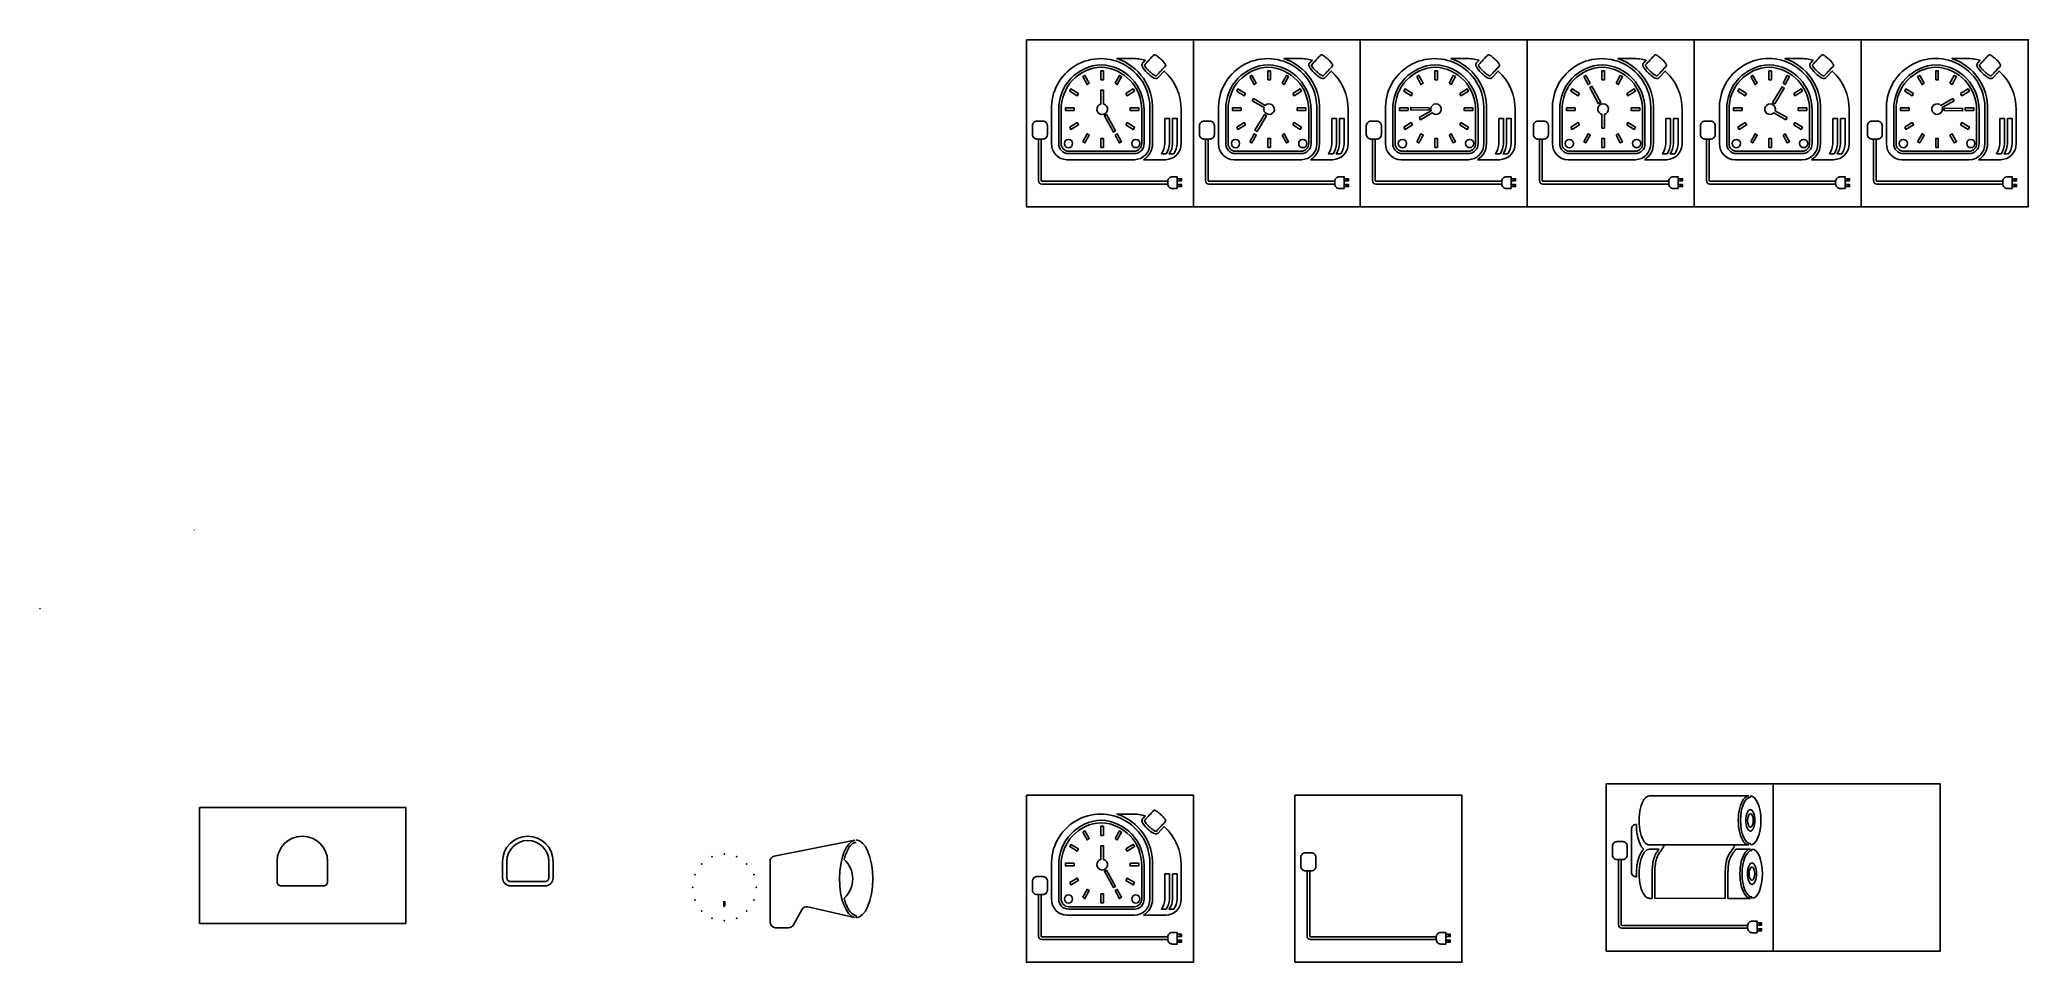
# Model space of a CAD drawing. Header units: millimetres. Extents: x 6673 to 22535, y -2 to 7357.
import ezdxf

# ---------------------------------------------------------------- set-up
doc = ezdxf.new("R2010")
doc.units = ezdxf.units.MM
doc.layers.get('0').update_dxf_attribs({"color": 3})
doc.layers.add('1', color=6, linetype='Continuous')
picture_1 = doc.add_image_def('image1.png', size_in_pixel=(1920, 1080))

msp = doc.modelspace()

# ---------------------------------------------------------------- linework, layer by layer
for points in [[(12498, 748), (12498, 802, -0.340589), (12531, 844), (13174, 972)], [(13089, 818, -0.441442), (13089, 508)], [(12498, 748), (12499, 318, 0.41397), (12543, 273), (12646, 273, 0.274563), (12685, 296), (12751, 417, -0.335461), (12799, 439), (13172, 354)]]:
    msp.add_lwpolyline(points, format="xyb")
msp.add_lwpolyline([(13185, 371), (13185, 353)])
at = {"color": 0, "linetype": 'Continuous', "lineweight": 0}
for centre in [(7902, 3445), (7902, 3445), (6674, 2818)]:
    msp.add_ellipse(centre, major_axis=(1, 0), ratio=1, dxfattribs=at)
for start_param, end_param in [(6.367705, 9.327789), (3.141593, 6.283185)]:
    msp.add_ellipse((13185, 663), major_axis=(0, 310), ratio=0.427627, start_param=start_param, end_param=end_param)
for points, knots in [([(13185, 954), (13183, 954), (13180, 954), (13175, 953), (13173, 953), (13168, 950), (13165, 949), (13159, 946), (13157, 944), (13151, 940), (13148, 937), (13142, 931), (13140, 928), (13132, 919), (13128, 913), (13120, 899), (13116, 892), (13109, 876), (13105, 867), (13102, 858), (13101, 857), (13101, 856), (13099, 850), (13097, 844), (13095, 838), (13093, 831), (13091, 825), (13089, 818)], [0, 0, 0, 0, 0.082508, 0.082508, 0.165017, 0.165017, 0.247525, 0.247525, 0.330034, 0.330034, 0.412542, 0.412542, 0.495051, 0.495051, 0.6174, 0.6174, 0.73975, 0.73975, 0.8621, 0.8621, 0.871441, 0.871441, 0.871441, 0.951094, 0.951094, 0.951094, 1.029169, 1.029169, 1.029169, 1.029169]), ([(13089, 508), (13091, 501), (13093, 495), (13095, 488), (13097, 482), (13099, 476), (13101, 470), (13102, 466), (13104, 463), (13109, 449), (13113, 440), (13122, 423), (13127, 415), (13135, 403), (13139, 398), (13147, 390), (13151, 386), (13158, 381), (13161, 379), (13167, 376), (13170, 374), (13175, 372), (13178, 372), (13182, 371), (13184, 371), (13185, 371)], [2.112425, 2.112425, 2.112425, 2.112425, 2.190498, 2.190498, 2.190498, 2.270152, 2.270152, 2.270152, 2.315586, 2.315586, 2.45559, 2.45559, 2.595595, 2.595595, 2.707526, 2.707526, 2.819458, 2.819458, 2.90979, 2.90979, 3.000123, 3.000123, 3.090456, 3.090456, 3.141555, 3.141555, 3.141555, 3.141555])]:
    msp.add_open_spline(points, degree=3, knots=knots)
at = {"layer": '1'}
for p, q in [((15778, 6797), (15778, 6529)), ((17110, 6797), (17110, 6529)), ((18442, 6797), (18442, 6529)), ((19774, 6797), (19774, 6529)), ((21107, 6797), (21107, 6529)), ((22439, 6797), (22439, 6529)), ((15477, 6400), (15655, 6400)), ((16809, 6400), (16987, 6400)), ((18142, 6400), (18319, 6400)), ((19474, 6400), (19651, 6400)), ((20806, 6400), (20983, 6400)), ((22138, 6400), (22315, 6400)), ((15778, 770), (15778, 502)), ((15477, 372), (15655, 372))]:
    msp.add_line(p, q, dxfattribs=at)
for points in [[(14543, 7357), (15875, 7357), (15875, 6025), (14543, 6025)], [(15875, 7357), (17207, 7357), (17207, 6025), (15875, 6025)], [(17207, 7357), (18539, 7357), (18539, 6025), (17207, 6025)], [(18539, 7357), (19871, 7357), (19871, 6025), (18539, 6025)], [(19871, 7357), (21203, 7357), (21203, 6025), (19871, 6025)], [(21203, 7357), (22535, 7357), (22535, 6025), (21203, 6025)], [(14993, 7063), (15027, 7000), (15045, 7011), (15010, 7073)], [(15138, 7037), (15138, 7109), (15158, 7109), (15158, 7037)], [(15251, 7011), (15285, 7073), (15302, 7063), (15268, 7000)], [(16325, 7063), (16359, 7000), (16377, 7011), (16342, 7073)], [(16470, 7037), (16470, 7109), (16490, 7109), (16490, 7037)], [(16583, 7011), (16617, 7073), (16634, 7063), (16600, 7000)], [(17657, 7063), (17691, 7000), (17709, 7011), (17674, 7073)], [(17802, 7037), (17802, 7109), (17822, 7109), (17822, 7037)], [(17915, 7011), (17949, 7073), (17967, 7063), (17932, 7000)], [(18989, 7063), (19024, 7000), (19041, 7011), (19006, 7073)], [(19134, 7037), (19134, 7109), (19154, 7109), (19154, 7037)], [(19247, 7011), (19281, 7073), (19299, 7063), (19264, 7000)], [(20321, 7063), (20356, 7000), (20373, 7011), (20338, 7073)], [(20466, 7037), (20466, 7109), (20486, 7109), (20486, 7037)], [(20579, 7011), (20613, 7073), (20631, 7063), (20596, 7000)], [(21653, 7063), (21688, 7000), (21705, 7011), (21670, 7073)], [(21798, 7037), (21798, 7109), (21818, 7109), (21818, 7037)], [(21911, 7011), (21945, 7073), (21963, 7063), (21928, 7000)], [(14959, 6929), (14899, 6965), (14889, 6947), (14949, 6911)], [(15336, 6929), (15396, 6965), (15406, 6947), (15346, 6911)], [(16291, 6929), (16231, 6965), (16221, 6947), (16281, 6911)], [(16668, 6929), (16728, 6965), (16738, 6947), (16678, 6911)], [(17623, 6929), (17564, 6965), (17554, 6947), (17613, 6911)], [(18000, 6929), (18060, 6965), (18070, 6947), (18010, 6911)], [(18955, 6929), (18896, 6965), (18886, 6947), (18945, 6911)], [(19332, 6929), (19392, 6965), (19402, 6947), (19342, 6911)], [(20288, 6929), (20228, 6965), (20218, 6947), (20278, 6911)], [(20664, 6929), (20724, 6965), (20734, 6947), (20674, 6911)], [(21620, 6929), (21560, 6965), (21550, 6947), (21610, 6911)], [(21996, 6929), (22056, 6965), (22066, 6947), (22006, 6911)], [(14924, 6814), (14855, 6814), (14855, 6793), (14924, 6793)], [(14889, 6660), (14899, 6642), (14959, 6678), (14949, 6696)], [(15336, 6678), (15346, 6696), (15406, 6660), (15396, 6642)], [(15371, 6814), (15440, 6814), (15440, 6793), (15371, 6793)], [(16256, 6814), (16187, 6814), (16187, 6793), (16256, 6793)], [(16221, 6660), (16231, 6642), (16291, 6678), (16281, 6696)], [(16668, 6678), (16678, 6696), (16738, 6660), (16728, 6642)], [(16703, 6814), (16772, 6814), (16772, 6793), (16703, 6793)], [(17588, 6814), (17519, 6814), (17519, 6793), (17588, 6793)], [(17554, 6660), (17564, 6642), (17623, 6678), (17613, 6696)], [(18000, 6678), (18010, 6696), (18070, 6660), (18060, 6642)], [(18035, 6814), (18104, 6814), (18104, 6793), (18035, 6793)], [(18921, 6814), (18851, 6814), (18851, 6793), (18921, 6793)], [(18886, 6660), (18896, 6642), (18955, 6678), (18945, 6696)], [(19332, 6678), (19342, 6696), (19402, 6660), (19392, 6642)], [(19367, 6814), (19436, 6814), (19436, 6793), (19367, 6793)], [(20253, 6814), (20184, 6814), (20184, 6793), (20253, 6793)], [(20218, 6660), (20228, 6642), (20288, 6678), (20278, 6696)], [(20664, 6678), (20674, 6696), (20734, 6660), (20724, 6642)], [(20699, 6814), (20768, 6814), (20768, 6793), (20699, 6793)], [(21585, 6814), (21516, 6814), (21516, 6793), (21585, 6793)], [(21550, 6660), (21560, 6642), (21620, 6678), (21610, 6696)], [(21996, 6678), (22006, 6696), (22066, 6660), (22056, 6642)], [(22031, 6814), (22100, 6814), (22100, 6793), (22031, 6793)], [(14993, 6544), (15027, 6607), (15045, 6596), (15010, 6534)], [(15138, 6498), (15138, 6570), (15158, 6570), (15158, 6498)], [(15251, 6596), (15285, 6534), (15302, 6544), (15268, 6607)], [(16325, 6544), (16359, 6607), (16377, 6596), (16342, 6534)], [(16470, 6498), (16470, 6570), (16490, 6570), (16490, 6498)], [(16583, 6596), (16617, 6534), (16634, 6544), (16600, 6607)], [(17657, 6544), (17691, 6607), (17709, 6596), (17674, 6534)], [(17802, 6498), (17802, 6570), (17822, 6570), (17822, 6498)], [(17915, 6596), (17949, 6534), (17967, 6544), (17932, 6607)], [(18989, 6544), (19024, 6607), (19041, 6596), (19006, 6534)], [(19134, 6498), (19134, 6570), (19154, 6570), (19154, 6498)], [(19247, 6596), (19281, 6534), (19299, 6544), (19264, 6607)], [(20321, 6544), (20356, 6607), (20373, 6596), (20338, 6534)], [(20466, 6498), (20466, 6570), (20486, 6570), (20486, 6498)], [(20579, 6596), (20613, 6534), (20631, 6544), (20596, 6607)], [(21653, 6544), (21688, 6607), (21705, 6596), (21670, 6534)], [(21798, 6498), (21798, 6570), (21818, 6570), (21818, 6498)], [(21911, 6596), (21945, 6534), (21963, 6544), (21928, 6607)], [(15745, 6248), (15781, 6248), (15781, 6232), (15745, 6232)], [(15745, 6186), (15781, 6186), (15781, 6202), (15745, 6202)], [(17078, 6248), (17114, 6248), (17114, 6232), (17078, 6232)], [(17078, 6186), (17114, 6186), (17114, 6202), (17078, 6202)], [(18410, 6248), (18446, 6248), (18446, 6232), (18410, 6232)], [(18410, 6186), (18446, 6186), (18446, 6202), (18410, 6202)], [(19742, 6248), (19778, 6248), (19778, 6232), (19742, 6232)], [(19742, 6186), (19778, 6186), (19778, 6202), (19742, 6202)], [(21074, 6248), (21110, 6248), (21110, 6232), (21074, 6232)], [(21074, 6186), (21110, 6186), (21110, 6202), (21074, 6202)], [(22406, 6248), (22442, 6248), (22442, 6232), (22406, 6232)], [(22406, 6186), (22442, 6186), (22442, 6202), (22406, 6202)], [(14543, 1330), (15875, 1330), (15875, -2), (14543, -2)], [(16685, 1330), (18017, 1330), (18017, -2), (16685, -2)], [(19169, 1420), (20501, 1420), (20501, 87), (19169, 87)], [(20501, 1420), (21833, 1420), (21833, 87), (20501, 87)], [(14993, 1036), (15027, 973), (15045, 984), (15010, 1046)], [(15138, 1010), (15138, 1082), (15158, 1082), (15158, 1010)], [(15251, 984), (15285, 1046), (15302, 1036), (15268, 973)], [(14959, 902), (14899, 938), (14889, 920), (14949, 884)], [(15336, 902), (15396, 938), (15406, 920), (15346, 884)], [(14924, 787), (14855, 787), (14855, 766), (14924, 766)], [(14889, 633), (14899, 614), (14959, 651), (14949, 669)], [(15336, 651), (15346, 669), (15406, 633), (15396, 614)], [(15371, 787), (15440, 787), (15440, 766), (15371, 766)], [(14993, 517), (15027, 579), (15045, 569), (15010, 506)], [(15138, 471), (15138, 543), (15158, 543), (15158, 471)], [(15251, 569), (15285, 506), (15302, 517), (15268, 579)], [(15745, 221), (15781, 221), (15781, 204), (15745, 204)], [(15745, 159), (15781, 159), (15781, 175), (15745, 175)], [(17888, 221), (17924, 221), (17924, 204), (17888, 204)], [(17888, 159), (17924, 159), (17924, 175), (17888, 175)], [(20372, 311), (20408, 311), (20408, 294), (20372, 294)], [(20372, 249), (20408, 249), (20408, 265), (20372, 265)]]:
    msp.add_lwpolyline(points, close=True, dxfattribs=at)
for points in [[(14744, 6797, -1.045174), (15528, 6797), (15528, 6529, -0.413726), (15405, 6400), (14867, 6400, -0.413726), (14744, 6529)], [(15482, 6797, 0.401708), (15142, 7158, 0.410899), (14801, 6797), (14801, 6529, 0.413791), (14879, 6449), (15405, 6449, 0.419115), (15482, 6529)], [(15463, 6797, 0.401054), (15142, 7139, 0.410362), (14821, 6797), (14821, 6529, 0.413726), (14879, 6468), (15405, 6468, 0.419874), (15463, 6529)], [(15477, 6400, 0.269108), (15549, 6529), (15549, 6797, 0.335512), (15266, 7207), (15386, 7207, -0.070451), (15491, 7193), (15471, 7172, 0.232601), (15465, 7151, 0.121367), (15475, 7130, 0.049096), (15522, 7079, 0.067028), (15563, 7051, 0.156137), (15582, 7049, 0.15986), (15595, 7056), (15643, 7107, -0.21235), (15778, 6797), (15778, 6529, -0.410509), (15655, 6400)], [(16076, 6797, -1.045174), (16860, 6797), (16860, 6529, -0.413726), (16737, 6400), (16200, 6400, -0.413726), (16076, 6529)], [(16814, 6797, 0.401708), (16474, 7158, 0.410899), (16134, 6797), (16134, 6529, 0.413791), (16211, 6449), (16737, 6449, 0.419115), (16814, 6529)], [(16795, 6797, 0.401054), (16474, 7139, 0.410362), (16153, 6797), (16153, 6529, 0.413726), (16211, 6468), (16737, 6468, 0.419874), (16795, 6529)], [(16809, 6400, 0.269108), (16881, 6529), (16881, 6797, 0.335512), (16598, 7207), (16718, 7207, -0.070451), (16823, 7193), (16803, 7172, 0.232601), (16797, 7151, 0.121367), (16807, 7130, 0.049096), (16854, 7079, 0.067028), (16895, 7051, 0.156137), (16914, 7049, 0.15986), (16927, 7056), (16975, 7107, -0.21235), (17110, 6797), (17110, 6529, -0.410509), (16987, 6400)], [(17408, 6797, -1.045174), (18192, 6797), (18192, 6529, -0.413726), (18069, 6400), (17532, 6400, -0.413726), (17408, 6529)], [(18146, 6797, 0.401708), (17806, 7158, 0.410899), (17466, 6797), (17466, 6529, 0.413791), (17543, 6449), (18069, 6449, 0.419115), (18146, 6529)], [(18127, 6797, 0.401054), (17806, 7139, 0.410362), (17485, 6797), (17485, 6529, 0.413726), (17543, 6468), (18069, 6468, 0.419874), (18127, 6529)], [(18142, 6400, 0.269108), (18213, 6529), (18213, 6797, 0.335512), (17930, 7207), (18050, 7207, -0.070451), (18155, 7193), (18135, 7172, 0.232601), (18129, 7151, 0.121367), (18139, 7130, 0.049096), (18186, 7079, 0.067028), (18227, 7051, 0.156137), (18246, 7049, 0.15986), (18259, 7056), (18307, 7107, -0.21235), (18442, 6797), (18442, 6529, -0.410509), (18319, 6400)], [(18740, 6797, -1.045174), (19524, 6797), (19524, 6529, -0.413726), (19401, 6400), (18864, 6400, -0.413726), (18740, 6529)], [(19478, 6797, 0.401708), (19138, 7158, 0.410899), (18798, 6797), (18798, 6529, 0.413791), (18875, 6449), (19401, 6449, 0.419115), (19478, 6529)], [(19459, 6797, 0.401054), (19138, 7139, 0.410362), (18817, 6797), (18817, 6529, 0.413726), (18875, 6468), (19401, 6468, 0.419874), (19459, 6529)], [(19474, 6400, 0.269108), (19545, 6529), (19545, 6797, 0.335512), (19262, 7207), (19382, 7207, -0.070451), (19487, 7193), (19468, 7172, 0.232601), (19461, 7151, 0.121367), (19471, 7130, 0.049096), (19518, 7079, 0.067028), (19559, 7051, 0.156137), (19578, 7049, 0.15986), (19591, 7056), (19640, 7107, -0.21235), (19774, 6797), (19774, 6529, -0.410509), (19651, 6400)], [(20072, 6797, -1.045174), (20857, 6797), (20857, 6529, -0.413726), (20733, 6400), (20196, 6400, -0.413726), (20072, 6529)], [(20811, 6797, 0.401708), (20470, 7158, 0.410899), (20130, 6797), (20130, 6529, 0.413791), (20207, 6449), (20733, 6449, 0.419115), (20811, 6529)], [(20791, 6797, 0.401054), (20470, 7139, 0.410362), (20149, 6797), (20149, 6529, 0.413726), (20207, 6468), (20733, 6468, 0.419874), (20791, 6529)], [(20806, 6400, 0.269108), (20877, 6529), (20877, 6797, 0.335512), (20594, 7207), (20714, 7207, -0.070451), (20819, 7193), (20800, 7172, 0.232601), (20793, 7151, 0.121367), (20803, 7130, 0.049096), (20850, 7079, 0.067028), (20891, 7051, 0.156137), (20910, 7049, 0.15986), (20923, 7056), (20972, 7107, -0.21235), (21107, 6797), (21107, 6529, -0.410509), (20983, 6400)], [(21404, 6797, -1.045174), (22189, 6797), (22189, 6529, -0.413726), (22065, 6400), (21528, 6400, -0.413726), (21404, 6529)], [(22143, 6797, 0.401708), (21802, 7158, 0.410899), (21462, 6797), (21462, 6529, 0.413791), (21539, 6449), (22065, 6449, 0.419115), (22143, 6529)], [(22123, 6797, 0.401054), (21802, 7139, 0.410362), (21481, 6797), (21481, 6529, 0.413726), (21539, 6468), (22065, 6468, 0.419874), (22123, 6529)], [(22138, 6400, 0.269108), (22210, 6529), (22210, 6797, 0.335512), (21926, 7207), (22046, 7207, -0.070451), (22151, 7193), (22132, 7172, 0.232601), (22126, 7151, 0.121367), (22135, 7130, 0.049096), (22182, 7079, 0.067028), (22223, 7051, 0.156137), (22242, 7049, 0.15986), (22255, 7056), (22304, 7107, -0.21235), (22439, 6797), (22439, 6529, -0.410509), (22315, 6400)], [(19108, 6847, -0.088793), (19126, 6857), (19054, 6986), (19037, 6976)], [(20496, 6856, -0.088793), (20513, 6846), (20589, 6972), (20572, 6982)], [(15158, 6955), (15138, 6955), (15138, 6845, 8.455357), (15158, 6845)], [(16354, 6888), (16344, 6870), (16439, 6816, 8.455357), (16449, 6833)], [(17676, 6736), (17686, 6719), (17781, 6774, 8.455357), (17771, 6791)], [(19134, 6652), (19154, 6652), (19154, 6762, 8.455357), (19134, 6762)], [(20602, 6719), (20612, 6736), (20517, 6791, 8.455357), (20507, 6774)], [(21944, 6870), (21934, 6888), (21839, 6833, 8.455357), (21849, 6816)], [(14674, 6708), (14627, 6708, 0.414214), (14591, 6672), (14591, 6601, 0.414214), (14627, 6565), (14674, 6565, 0.414214), (14711, 6601), (14711, 6672, 0.414214)], [(15183, 6760, -0.088793), (15166, 6750), (15237, 6621), (15254, 6631)], [(15647, 6729), (15647, 6529, -0.163335), (15620, 6448), (15658, 6448, 0.164047), (15685, 6529), (15685, 6729)], [(15709, 6729), (15709, 6529, -0.163335), (15682, 6448), (15719, 6448, 0.164047), (15746, 6529), (15746, 6729)], [(16007, 6708), (15960, 6708, 0.414214), (15923, 6672), (15923, 6601, 0.414214), (15960, 6565), (16007, 6565, 0.414214), (16043, 6601), (16043, 6672, 0.414214)], [(16459, 6751, -0.088793), (16442, 6761), (16366, 6635), (16383, 6625)], [(16979, 6729), (16979, 6529, -0.163335), (16952, 6448), (16990, 6448, 0.164047), (17017, 6529), (17017, 6729)], [(17041, 6729), (17041, 6529, -0.163335), (17014, 6448), (17051, 6448, 0.164047), (17078, 6529), (17078, 6729)], [(17339, 6708), (17292, 6708, 0.414214), (17255, 6672), (17255, 6601, 0.414214), (17292, 6565), (17339, 6565, 0.414214), (17375, 6601), (17375, 6672, 0.414214)], [(17756, 6795, -0.088793), (17756, 6814), (17609, 6817), (17609, 6797)], [(18311, 6729), (18311, 6529, -0.163335), (18285, 6448), (18322, 6448, 0.164047), (18349, 6529), (18349, 6729)], [(18373, 6729), (18373, 6529, -0.163335), (18346, 6448), (18383, 6448, 0.164047), (18410, 6529), (18410, 6729)], [(18671, 6708), (18624, 6708, 0.414214), (18588, 6672), (18588, 6601, 0.414214), (18624, 6565), (18671, 6565, 0.414214), (18707, 6601), (18707, 6672, 0.414214)], [(19644, 6729), (19644, 6529, -0.163335), (19617, 6448), (19654, 6448, 0.164047), (19681, 6529), (19681, 6729)], [(19705, 6729), (19705, 6529, -0.163335), (19678, 6448), (19715, 6448, 0.164047), (19742, 6529), (19742, 6729)], [(20003, 6708), (19956, 6708, 0.414214), (19920, 6672), (19920, 6601, 0.414214), (19956, 6565), (20003, 6565, 0.414214), (20039, 6601), (20039, 6672, 0.414214)], [(20976, 6729), (20976, 6529, -0.163335), (20949, 6448), (20986, 6448, 0.164047), (21013, 6529), (21013, 6729)], [(21037, 6729), (21037, 6529, -0.163335), (21010, 6448), (21047, 6448, 0.164047), (21074, 6529), (21074, 6729)], [(21335, 6708), (21288, 6708, 0.414214), (21252, 6672), (21252, 6601, 0.414214), (21288, 6565), (21335, 6565, 0.414214), (21371, 6601), (21371, 6672, 0.414214)], [(21864, 6812, -0.088793), (21863, 6792), (22011, 6790), (22011, 6810)], [(22308, 6729), (22308, 6529, -0.163335), (22281, 6448), (22318, 6448, 0.164047), (22345, 6529), (22345, 6729)], [(22369, 6729), (22369, 6529, -0.163335), (22342, 6448), (22379, 6448, 0.164047), (22406, 6529), (22406, 6729)], [(15707, 6264), (15745, 6264), (15745, 6171), (15707, 6171, -0.414214), (15671, 6207), (15671, 6228, -0.414214)], [(17039, 6264), (17078, 6264), (17078, 6171), (17039, 6171, -0.414214), (17003, 6207), (17003, 6228, -0.414214)], [(18371, 6264), (18410, 6264), (18410, 6171), (18371, 6171, -0.414214), (18335, 6207), (18335, 6228, -0.414214)], [(19704, 6264), (19742, 6264), (19742, 6171), (19704, 6171, -0.414214), (19667, 6207), (19667, 6228, -0.414214)], [(21036, 6264), (21074, 6264), (21074, 6171), (21036, 6171, -0.414214), (20999, 6207), (20999, 6228, -0.414214)], [(22368, 6264), (22406, 6264), (22406, 6171), (22368, 6171, -0.414214), (22332, 6207), (22332, 6228, -0.414214)], [(14744, 770, -1.045174), (15528, 770), (15528, 502, -0.413726), (15405, 372), (14867, 372, -0.413726), (14744, 502)], [(15482, 770, 0.401708), (15142, 1131, 0.410899), (14801, 770), (14801, 502, 0.413791), (14879, 421), (15405, 421, 0.419115), (15482, 502)], [(15463, 770, 0.401054), (15142, 1111, 0.410362), (14821, 770), (14821, 502, 0.413726), (14879, 441), (15405, 441, 0.419874), (15463, 502)], [(15477, 372, 0.269108), (15549, 502), (15549, 770, 0.335512), (15266, 1180), (15386, 1180, -0.070451), (15491, 1165), (15471, 1145, 0.232601), (15465, 1124, 0.121367), (15475, 1102, 0.049096), (15522, 1051, 0.067028), (15563, 1024, 0.156137), (15582, 1021, 0.15986), (15595, 1028), (15643, 1080, -0.21235), (15778, 770), (15778, 502, -0.410509), (15655, 372)], [(8566, 802), (8566, 639, 0.414214), (8598, 607), (8768, 607), (8937, 607, 0.414214), (8969, 639), (8969, 802, 1)], [(10365, 802), (10365, 671, 0.414214), (10428, 607), (10566, 607), (10704, 607, 0.414214), (10767, 671), (10767, 802, 1)], [(10399, 802), (10399, 671, 0.414214), (10428, 641), (10566, 641), (10704, 641, 0.414214), (10733, 671), (10733, 802, 1)], [(19301, 960), (19254, 960, 0.414214), (19218, 924), (19218, 853, 0.414214), (19254, 817), (19301, 817, 0.414214), (19337, 853), (19337, 924, 0.414214)], [(15158, 927), (15138, 927), (15138, 818, 8.455357), (15158, 818)], [(16817, 870), (16770, 870, 0.414214), (16733, 834), (16733, 763, 0.414214), (16770, 727), (16817, 727, 0.414214), (16853, 763), (16853, 834, 0.414214)], [(14674, 681), (14627, 681, 0.414214), (14591, 644), (14591, 573, 0.414214), (14627, 537), (14674, 537, 0.414214), (14711, 573), (14711, 644, 0.414214)], [(15183, 732, -0.088793), (15166, 723), (15237, 594), (15254, 603)], [(15647, 702), (15647, 502, -0.163335), (15620, 421), (15658, 421, 0.164047), (15685, 502), (15685, 702)], [(15709, 702), (15709, 502, -0.163335), (15682, 421), (15719, 421, 0.164047), (15746, 502), (15746, 702)], [(20334, 326), (20372, 326), (20372, 233), (20334, 233, -0.414214), (20297, 269), (20297, 290, -0.414214)], [(15707, 236), (15745, 236), (15745, 143), (15707, 143, -0.414214), (15671, 179), (15671, 200, -0.414214)], [(17849, 236), (17888, 236), (17888, 143), (17849, 143, -0.414214), (17813, 179), (17813, 200, -0.414214)]]:
    msp.add_lwpolyline(points, format="xyb", close=True, dxfattribs=at)
for points in [[(14640, 6565), (14640, 6233, 0.414214), (14667, 6206), (15671, 6206)], [(14662, 6565), (14662, 6233, 0.414214), (14667, 6228), (15671, 6228)], [(15972, 6565), (15972, 6233, 0.414214), (15999, 6206), (17003, 6206)], [(15994, 6565), (15994, 6233, 0.414214), (15999, 6228), (17003, 6228)], [(17305, 6565), (17305, 6233, 0.414214), (17331, 6206), (18335, 6206)], [(17326, 6565), (17326, 6233, 0.414214), (17331, 6228), (18335, 6228)], [(18637, 6565), (18637, 6233, 0.414214), (18664, 6206), (19667, 6206)], [(18658, 6565), (18658, 6233, 0.414214), (18664, 6228), (19667, 6228)], [(19969, 6565), (19969, 6233, 0.414214), (19996, 6206), (20999, 6206)], [(19990, 6565), (19990, 6233, 0.414214), (19996, 6228), (20999, 6228)], [(21301, 6565), (21301, 6233, 0.414214), (21328, 6206), (22332, 6206)], [(21322, 6565), (21322, 6233, 0.414214), (21328, 6228), (22332, 6228)], [(19410, 680), (19406, 680, -0.414214), (19370, 716), (19370, 1060, -0.414214), (19406, 1096), (19409, 1096)], [(19267, 817), (19267, 296, 0.414214), (19294, 269), (20297, 269)], [(19288, 817), (19288, 296, 0.414214), (19294, 290), (20297, 290)], [(16782, 727), (16782, 206, 0.414214), (16809, 179), (17813, 179)], [(16804, 727), (16804, 206, 0.414214), (16809, 200), (17813, 200)], [(14640, 537), (14640, 206, 0.414214), (14667, 179), (15671, 179)], [(14662, 537), (14662, 206, 0.414214), (14667, 200), (15671, 200)]]:
    msp.add_lwpolyline(points, format="xyb", dxfattribs=at)
for points in [[(20306, 1325), (19514, 1325)], [(20319, 1314), (20319, 1325)], [(20306, 933), (19514, 933)], [(19590, 900), (19514, 900)], [(20319, 900), (20202, 900)], [(20319, 945), (20319, 933)], [(20331, 888), (20331, 900)], [(19535, 704), (19535, 507)], [(20118, 703), (20118, 507)], [(20140, 702), (20139, 507)], [(19535, 507), (19514, 507)], [(19556, 510), (20118, 507)], [(20319, 507), (20139, 507)], [(20331, 519), (20331, 507)]]:
    msp.add_lwpolyline(points, dxfattribs=at)
at = {"layer": '1', "extrusion": (-0.290819, 3.37213e-09, 0.956778), "elevation": -3580}
msp.add_lwpolyline([(-445, 11599), (-445, 11589), (-480, 11589), (-480, 11599)], close=True, dxfattribs=at)
at = {"layer": '1'}
for centre, radius in [((14879, 6529), 32.8), ((15416, 6529), 32.7), ((16211, 6529), 32.8), ((16748, 6529), 32.7), ((17543, 6529), 32.8), ((18080, 6529), 32.7), ((18875, 6529), 32.8), ((19412, 6529), 32.7), ((20207, 6529), 32.8), ((20744, 6529), 32.7), ((21539, 6529), 32.8), ((22077, 6529), 32.7), ((15772, 6240), 4.42), ((15772, 6194), 4.42), ((17104, 6240), 4.42), ((17104, 6194), 4.42), ((18436, 6240), 4.42), ((18436, 6194), 4.42), ((19768, 6240), 4.42), ((19768, 6194), 4.42), ((21100, 6240), 4.42), ((21100, 6194), 4.42), ((22432, 6240), 4.42), ((22432, 6194), 4.42), ((14879, 502), 32.8), ((15416, 502), 32.7), ((15772, 213), 4.42), ((15772, 167), 4.42), ((17914, 213), 4.42), ((17914, 167), 4.42), ((20398, 302), 4.42), ((20398, 257), 4.42)]:
    msp.add_circle(centre, radius, dxfattribs=at)
for centre, major_axis, start_param, end_param in [((19514, 1129), (0, 196), 0, 3.141593), ((20306, 1129), (0, 196), 0, 3.141593), ((20319, 1129), (0, 185), 0, 3.141577), ((20319, 1129), (0, 196), 3.141593, 6.283185), ((19514, 704), (0, 196), 0, 3.141593), ((20319, 704), (0, 196), 0, 3.141593), ((20331, 704), (0, 185), 0, 3.141577), ((20331, 704), (0, 196), 3.141593, 6.283185)]:
    msp.add_ellipse(centre, major_axis=major_axis, ratio=0.427627, start_param=start_param, end_param=end_param, dxfattribs=at)
for centre, major_axis in [((20319, 1129), (0, 85.4)), ((20319, 1129), (0, 52.9)), ((20331, 704), (0, 85.4)), ((20331, 704), (0, 52.9))]:
    msp.add_ellipse(centre, major_axis=major_axis, ratio=0.427627, dxfattribs=at)
for points, knots in [([(15561, 7237), (15536, 7210), (15511, 7184), (15487, 7158), (15486, 7158), (15486, 7157), (15486, 7155), (15486, 7152), (15490, 7143), (15501, 7129), (15518, 7111), (15536, 7094), (15552, 7081), (15564, 7074), (15571, 7070), (15575, 7069), (15578, 7069), (15580, 7070), (15581, 7071), (15581, 7071), (15605, 7097), (15630, 7123), (15654, 7149), (15654, 7150), (15655, 7151), (15655, 7154), (15652, 7161), (15642, 7177), (15629, 7191), (15614, 7204), (15604, 7214), (15591, 7224), (15581, 7230), (15574, 7235), (15569, 7237), (15565, 7238), (15563, 7238), (15562, 7238), (15561, 7237), (15561, 7237)], [0, 0, 0, 0, 1, 1, 1, 1.467595, 2.217652, 3.292095, 6.716553, 16.361375, 29.641079, 42.639854, 53.097856, 59.772586, 62.853847, 64.508587, 66.025094, 66.848887, 67.763384, 67.763384, 67.763384, 68.763384, 68.763384, 68.763384, 70.223529, 72.173403, 79.110111, 94.005773, 127.119337, 136.151293, 153.546469, 170.007412, 182.817879, 189.902645, 196.117138, 198.587433, 200.956352, 202.499855, 203.607455, 203.607455, 203.607455, 203.607455]), ([(16893, 7237), (16868, 7210), (16843, 7184), (16819, 7158), (16818, 7158), (16818, 7157), (16818, 7155), (16818, 7152), (16822, 7143), (16833, 7129), (16850, 7111), (16868, 7094), (16884, 7081), (16896, 7074), (16903, 7070), (16907, 7069), (16910, 7069), (16912, 7070), (16913, 7071), (16913, 7071), (16938, 7097), (16962, 7123), (16986, 7149), (16987, 7150), (16987, 7151), (16987, 7154), (16984, 7161), (16974, 7177), (16961, 7191), (16946, 7204), (16936, 7214), (16923, 7224), (16913, 7230), (16906, 7235), (16901, 7237), (16897, 7238), (16895, 7238), (16894, 7238), (16893, 7237), (16893, 7237)], [0, 0, 0, 0, 1, 1, 1, 1.467595, 2.217652, 3.292095, 6.716553, 16.361375, 29.641079, 42.639854, 53.097856, 59.772586, 62.853847, 64.508587, 66.025094, 66.848887, 67.763384, 67.763384, 67.763384, 68.763384, 68.763384, 68.763384, 70.223529, 72.173403, 79.110111, 94.005773, 127.119337, 136.151293, 153.546469, 170.007412, 182.817879, 189.902645, 196.117138, 198.587433, 200.956352, 202.499855, 203.607455, 203.607455, 203.607455, 203.607455]), ([(18225, 7237), (18200, 7210), (18175, 7184), (18151, 7158), (18151, 7158), (18150, 7157), (18150, 7155), (18150, 7152), (18154, 7143), (18165, 7129), (18182, 7111), (18200, 7094), (18216, 7081), (18228, 7074), (18235, 7070), (18239, 7069), (18242, 7069), (18244, 7070), (18245, 7071), (18245, 7071), (18270, 7097), (18294, 7123), (18318, 7149), (18319, 7150), (18319, 7151), (18319, 7154), (18316, 7161), (18306, 7177), (18293, 7191), (18278, 7204), (18268, 7214), (18256, 7224), (18246, 7230), (18238, 7235), (18233, 7237), (18230, 7238), (18227, 7238), (18226, 7238), (18225, 7237), (18225, 7237)], [0, 0, 0, 0, 1, 1, 1, 1.467595, 2.217652, 3.292095, 6.716553, 16.361375, 29.641079, 42.639854, 53.097856, 59.772586, 62.853847, 64.508587, 66.025094, 66.848887, 67.763384, 67.763384, 67.763384, 68.763384, 68.763384, 68.763384, 70.223529, 72.173403, 79.110111, 94.005773, 127.119337, 136.151293, 153.546469, 170.007412, 182.817879, 189.902645, 196.117138, 198.587433, 200.956352, 202.499855, 203.607455, 203.607455, 203.607455, 203.607455]), ([(19557, 7237), (19532, 7210), (19507, 7184), (19483, 7158), (19483, 7158), (19482, 7157), (19482, 7155), (19482, 7152), (19487, 7143), (19497, 7129), (19514, 7111), (19532, 7094), (19548, 7081), (19560, 7074), (19567, 7070), (19571, 7069), (19574, 7069), (19576, 7070), (19577, 7071), (19577, 7071), (19602, 7097), (19626, 7123), (19650, 7149), (19651, 7150), (19651, 7151), (19651, 7154), (19648, 7161), (19638, 7177), (19625, 7191), (19611, 7204), (19600, 7214), (19588, 7224), (19578, 7230), (19570, 7235), (19565, 7237), (19562, 7238), (19559, 7238), (19558, 7238), (19557, 7237), (19557, 7237)], [0, 0, 0, 0, 1, 1, 1, 1.467595, 2.217652, 3.292095, 6.716553, 16.361375, 29.641079, 42.639854, 53.097856, 59.772586, 62.853847, 64.508587, 66.025094, 66.848887, 67.763384, 67.763384, 67.763384, 68.763384, 68.763384, 68.763384, 70.223529, 72.173403, 79.110111, 94.005773, 127.119337, 136.151293, 153.546469, 170.007412, 182.817879, 189.902645, 196.117138, 198.587433, 200.956352, 202.499855, 203.607455, 203.607455, 203.607455, 203.607455]), ([(20889, 7237), (20864, 7210), (20840, 7184), (20815, 7158), (20815, 7158), (20814, 7157), (20814, 7155), (20814, 7152), (20819, 7143), (20829, 7129), (20846, 7111), (20864, 7094), (20881, 7081), (20892, 7074), (20899, 7070), (20903, 7069), (20906, 7069), (20908, 7070), (20909, 7071), (20909, 7071), (20934, 7097), (20958, 7123), (20983, 7149), (20983, 7150), (20983, 7151), (20983, 7154), (20980, 7161), (20970, 7177), (20957, 7191), (20943, 7204), (20932, 7214), (20920, 7224), (20910, 7230), (20902, 7235), (20897, 7237), (20894, 7238), (20892, 7238), (20890, 7238), (20889, 7237), (20889, 7237)], [0, 0, 0, 0, 1, 1, 1, 1.467595, 2.217652, 3.292095, 6.716553, 16.361375, 29.641079, 42.639854, 53.097856, 59.772586, 62.853847, 64.508587, 66.025094, 66.848887, 67.763384, 67.763384, 67.763384, 68.763384, 68.763384, 68.763384, 70.223529, 72.173403, 79.110111, 94.005773, 127.119337, 136.151293, 153.546469, 170.007412, 182.817879, 189.902645, 196.117138, 198.587433, 200.956352, 202.499855, 203.607455, 203.607455, 203.607455, 203.607455]), ([(22221, 7237), (22196, 7210), (22172, 7184), (22147, 7158), (22147, 7158), (22146, 7157), (22146, 7155), (22147, 7152), (22151, 7143), (22161, 7129), (22178, 7111), (22196, 7094), (22213, 7081), (22224, 7074), (22231, 7070), (22235, 7069), (22238, 7069), (22240, 7070), (22241, 7071), (22242, 7071), (22266, 7097), (22290, 7123), (22315, 7149), (22315, 7150), (22316, 7151), (22315, 7154), (22312, 7161), (22302, 7177), (22289, 7191), (22275, 7204), (22264, 7214), (22252, 7224), (22242, 7230), (22234, 7235), (22229, 7237), (22226, 7238), (22224, 7238), (22222, 7238), (22221, 7237), (22221, 7237)], [0, 0, 0, 0, 1, 1, 1, 1.467595, 2.217652, 3.292095, 6.716553, 16.361375, 29.641079, 42.639854, 53.097856, 59.772586, 62.853847, 64.508587, 66.025094, 66.848887, 67.763384, 67.763384, 67.763384, 68.763384, 68.763384, 68.763384, 70.223529, 72.173403, 79.110111, 94.005773, 127.119337, 136.151293, 153.546469, 170.007412, 182.817879, 189.902645, 196.117138, 198.587433, 200.956352, 202.499855, 203.607455, 203.607455, 203.607455, 203.607455]), ([(15561, 1210), (15536, 1183), (15511, 1157), (15487, 1131), (15486, 1130), (15486, 1130), (15486, 1128), (15486, 1124), (15490, 1116), (15501, 1101), (15518, 1083), (15536, 1066), (15552, 1054), (15564, 1047), (15571, 1043), (15575, 1042), (15578, 1042), (15580, 1043), (15581, 1043), (15581, 1044), (15605, 1070), (15630, 1096), (15654, 1122), (15654, 1122), (15655, 1123), (15655, 1127), (15652, 1134), (15642, 1149), (15629, 1163), (15614, 1177), (15604, 1187), (15591, 1196), (15581, 1203), (15574, 1207), (15569, 1210), (15565, 1210), (15563, 1211), (15562, 1210), (15561, 1210), (15561, 1210)], [0, 0, 0, 0, 1, 1, 1, 1.467595, 2.217652, 3.292095, 6.716553, 16.361375, 29.641079, 42.639854, 53.097856, 59.772586, 62.853847, 64.508587, 66.025094, 66.848887, 67.763384, 67.763384, 67.763384, 68.763384, 68.763384, 68.763384, 70.223529, 72.173403, 79.110111, 94.005773, 127.119337, 136.151293, 153.546469, 170.007412, 182.817879, 189.902645, 196.117138, 198.587433, 200.956352, 202.499855, 203.607455, 203.607455, 203.607455, 203.607455]), ([(19409, 1096), (19409, 1093), (19409, 1090), (19410, 1074), (19410, 1061), (19413, 1036), (19415, 1023), (19419, 999), (19422, 988), (19429, 966), (19433, 956), (19440, 938), (19444, 931), (19452, 917), (19457, 911), (19464, 904), (19465, 902), (19467, 900)], [1.570796, 1.570796, 1.570796, 1.570796, 1.616222, 1.616222, 1.805617, 1.805617, 1.995012, 1.995012, 2.184408, 2.184408, 2.373803, 2.373803, 2.531066, 2.531066, 2.68833, 2.68833, 2.745414, 2.745414, 2.745414, 2.745414]), ([(19467, 900), (19464, 897), (19461, 893), (19454, 885), (19451, 880), (19445, 870), (19442, 864), (19436, 852), (19433, 846), (19427, 829), (19424, 818), (19418, 795), (19416, 783), (19412, 759), (19411, 746), (19409, 720), (19409, 707), (19410, 690), (19410, 685), (19410, 680)], [0.396178, 0.396178, 0.396178, 0.396178, 0.493407, 0.493407, 0.615151, 0.615151, 0.736896, 0.736896, 0.85864, 0.85864, 1.048035, 1.048035, 1.237431, 1.237431, 1.426826, 1.426826, 1.616222, 1.616222, 1.68451, 1.68451, 1.68451, 1.68451]), ([(19535, 704), (19535, 712), (19536, 729), (19537, 763), (19541, 799), (19553, 839), (19566, 871), (19583, 891), (19590, 900)], [0, 0, 0, 0, 23.416859, 50.278148, 103.549139, 131.654751, 174.425973, 208.259166, 208.259166, 208.259166, 208.259166]), ([(19556, 704), (19557, 730), (19558, 770), (19570, 829), (19592, 873), (19621, 906), (19630, 927), (19632, 933)], [0, 0, 0, 0, 79.987175, 118.895519, 178.497886, 227.507346, 247.514943, 247.514943, 247.514943, 247.514943]), ([(20118, 703), (20119, 729), (20120, 769), (20132, 828), (20154, 872), (20183, 905), (20192, 926), (20194, 932)], [0, 0, 0, 0, 79.987175, 118.895519, 178.497886, 227.507346, 247.514943, 247.514943, 247.514943, 247.514943]), ([(20140, 702), (20140, 709), (20140, 715), (20140, 733), (20141, 745), (20142, 762), (20143, 767), (20144, 779), (20145, 784), (20147, 796), (20149, 802), (20151, 809), (20151, 811), (20153, 816), (20153, 818), (20155, 823), (20156, 825), (20159, 832), (20161, 837), (20165, 844), (20166, 846), (20170, 853), (20173, 857), (20178, 865), (20181, 869), (20186, 876), (20189, 880), (20195, 887), (20197, 892), (20201, 897), (20202, 898), (20202, 900)], [0, 0, 0, 0, 18.78915, 18.78915, 55.128986, 55.128986, 72.779524, 72.779524, 91.754675, 91.754675, 110.729826, 110.729826, 117.998154, 117.998154, 126.475109, 126.475109, 134.952065, 134.952065, 151.905977, 151.905977, 160.784517, 160.784517, 178.541598, 178.541598, 192.103438, 192.103438, 205.665278, 205.665278, 219.227118, 219.227118, 223.128054, 223.128054, 223.128054, 223.128054])]:
    msp.add_open_spline(points, degree=3, knots=knots, dxfattribs=at)
msp.add_open_spline([(19556, 704), (19556, 639), (19556, 574), (19556, 510)], degree=3, dxfattribs=at)
at = {"layer": '1', "extrusion": (-0.290819, 3.37213e-09, 0.956778)}
for p in [(12036, 840, -83), (12134, 860, -54), (12231, 840, -24), (11899, 696, -125), (11954, 782, -108), (12313, 782, 1), (12369, 696, 18), (11880, 595, -131), (11899, 493, -125), (12369, 493, 18), (12388, 595, 24), (11954, 407, -108), (12036, 349, -83), (12134, 329, -54), (12231, 349, -24), (12313, 407, 1)]:
    msp.add_point(p, dxfattribs=at)

# ---------------------------------------------------------------- pictures from other files: only their frames are drawn
at = {"layer": '1'}
image = msp.add_image(picture_1, insert=(7947, 307), size_in_units=(1645, 926), dxfattribs=at)
image.dxf.flags = 7

doc.saveas('drawing.dxf')
